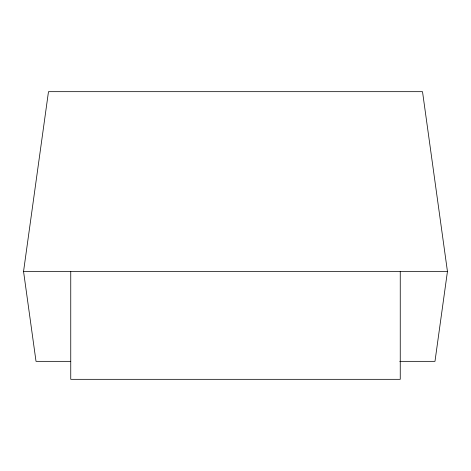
<?xml version="1.0" encoding="UTF-8"?>
<svg xmlns="http://www.w3.org/2000/svg" width="471" height="471" viewBox="0 0 471 471"><rect width="100%" height="100%" fill="white"/><g stroke="black" fill="none" stroke-linecap="round" stroke-linejoin="round"><path stroke-width="0.71" d="M70.75 361.345L36.02 361.345L23.55 271.455L48.484 91.674L422.516 91.674L447.45 271.455L434.98 361.345L399.779 361.345M23.55 271.455L447.45 271.455M400.25 271.455L400.25 379.326L70.75 379.326L70.75 271.455"/></g></svg>
